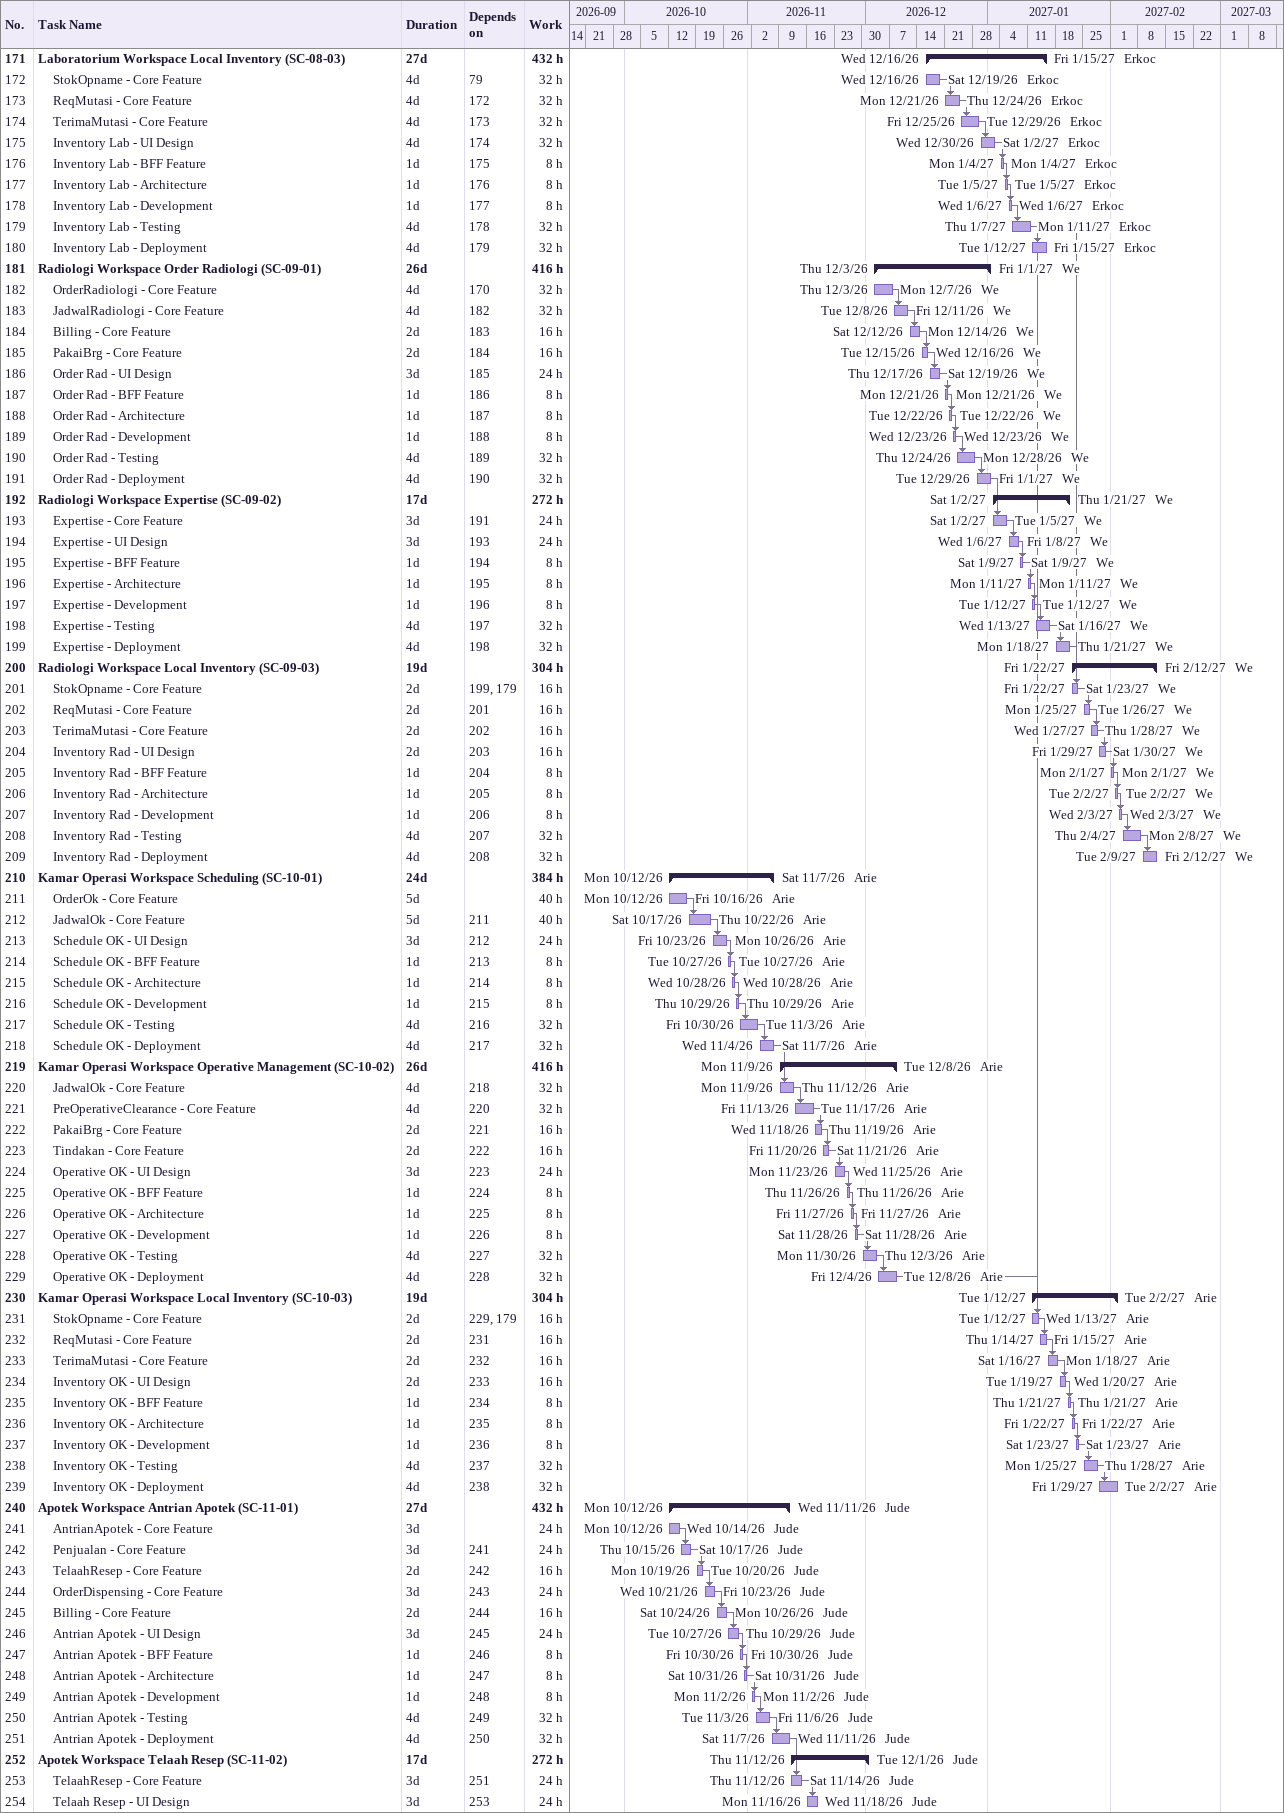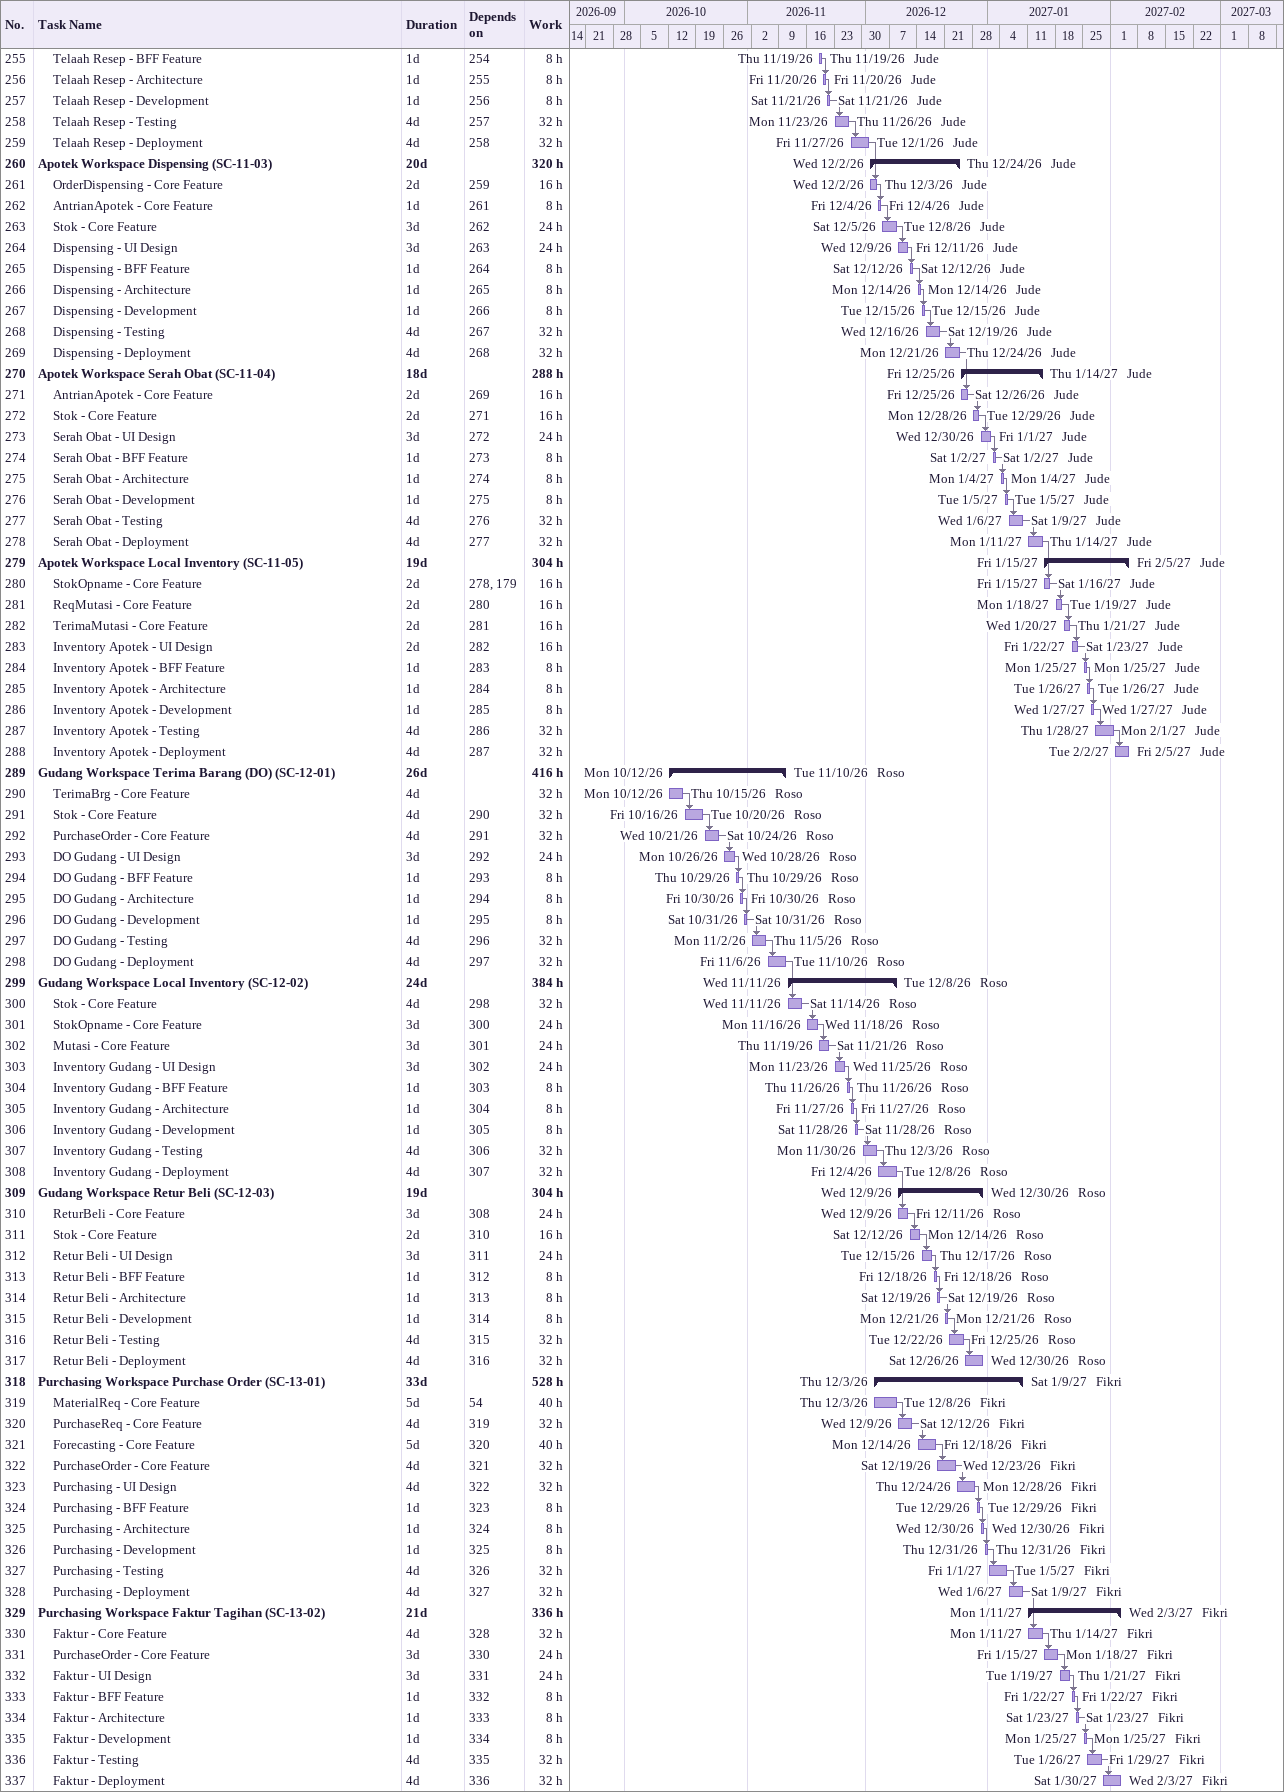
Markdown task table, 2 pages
| ID | Level | Task | Duration | Start | Finish | Predecessors | Resources | Work (h) |
|---|---|---|---|---|---|---|---|---|
| 171 | 1 | **Laboratorium Workspace Local Inventory (SC-08-03)** | 27d | 2026-12-16 | 2027-01-15 |  | Erkoc | 432 |
| 172 | 2 | StokOpname - Core Feature | 4d | 2026-12-16 | 2026-12-19 | 79 | Erkoc | 32 |
| 173 | 2 | ReqMutasi - Core Feature | 4d | 2026-12-21 | 2026-12-24 | 172 | Erkoc | 32 |
| 174 | 2 | TerimaMutasi - Core Feature | 4d | 2026-12-25 | 2026-12-29 | 173 | Erkoc | 32 |
| 175 | 2 | Inventory Lab - UI Design | 4d | 2026-12-30 | 2027-01-02 | 174 | Erkoc | 32 |
| 176 | 2 | Inventory Lab - BFF Feature | 1d | 2027-01-04 | 2027-01-04 | 175 | Erkoc | 8 |
| 177 | 2 | Inventory Lab - Architecture | 1d | 2027-01-05 | 2027-01-05 | 176 | Erkoc | 8 |
| 178 | 2 | Inventory Lab - Development | 1d | 2027-01-06 | 2027-01-06 | 177 | Erkoc | 8 |
| 179 | 2 | Inventory Lab - Testing | 4d | 2027-01-07 | 2027-01-11 | 178 | Erkoc | 32 |
| 180 | 2 | Inventory Lab - Deployment | 4d | 2027-01-12 | 2027-01-15 | 179 | Erkoc | 32 |
| 181 | 1 | **Radiologi Workspace Order Radiologi (SC-09-01)** | 26d | 2026-12-03 | 2027-01-01 |  | We | 416 |
| 182 | 2 | OrderRadiologi - Core Feature | 4d | 2026-12-03 | 2026-12-07 | 170 | We | 32 |
| 183 | 2 | JadwalRadiologi - Core Feature | 4d | 2026-12-08 | 2026-12-11 | 182 | We | 32 |
| 184 | 2 | Billing - Core Feature | 2d | 2026-12-12 | 2026-12-14 | 183 | We | 16 |
| 185 | 2 | PakaiBrg - Core Feature | 2d | 2026-12-15 | 2026-12-16 | 184 | We | 16 |
| 186 | 2 | Order Rad - UI Design | 3d | 2026-12-17 | 2026-12-19 | 185 | We | 24 |
| 187 | 2 | Order Rad - BFF Feature | 1d | 2026-12-21 | 2026-12-21 | 186 | We | 8 |
| 188 | 2 | Order Rad - Architecture | 1d | 2026-12-22 | 2026-12-22 | 187 | We | 8 |
| 189 | 2 | Order Rad - Development | 1d | 2026-12-23 | 2026-12-23 | 188 | We | 8 |
| 190 | 2 | Order Rad - Testing | 4d | 2026-12-24 | 2026-12-28 | 189 | We | 32 |
| 191 | 2 | Order Rad - Deployment | 4d | 2026-12-29 | 2027-01-01 | 190 | We | 32 |
| 192 | 1 | **Radiologi Workspace Expertise (SC-09-02)** | 17d | 2027-01-02 | 2027-01-21 |  | We | 272 |
| 193 | 2 | Expertise - Core Feature | 3d | 2027-01-02 | 2027-01-05 | 191 | We | 24 |
| 194 | 2 | Expertise - UI Design | 3d | 2027-01-06 | 2027-01-08 | 193 | We | 24 |
| 195 | 2 | Expertise - BFF Feature | 1d | 2027-01-09 | 2027-01-09 | 194 | We | 8 |
| 196 | 2 | Expertise - Architecture | 1d | 2027-01-11 | 2027-01-11 | 195 | We | 8 |
| 197 | 2 | Expertise - Development | 1d | 2027-01-12 | 2027-01-12 | 196 | We | 8 |
| 198 | 2 | Expertise - Testing | 4d | 2027-01-13 | 2027-01-16 | 197 | We | 32 |
| 199 | 2 | Expertise - Deployment | 4d | 2027-01-18 | 2027-01-21 | 198 | We | 32 |
| 200 | 1 | **Radiologi Workspace Local Inventory (SC-09-03)** | 19d | 2027-01-22 | 2027-02-12 |  | We | 304 |
| 201 | 2 | StokOpname - Core Feature | 2d | 2027-01-22 | 2027-01-23 | 199, 179 | We | 16 |
| 202 | 2 | ReqMutasi - Core Feature | 2d | 2027-01-25 | 2027-01-26 | 201 | We | 16 |
| 203 | 2 | TerimaMutasi - Core Feature | 2d | 2027-01-27 | 2027-01-28 | 202 | We | 16 |
| 204 | 2 | Inventory Rad - UI Design | 2d | 2027-01-29 | 2027-01-30 | 203 | We | 16 |
| 205 | 2 | Inventory Rad - BFF Feature | 1d | 2027-02-01 | 2027-02-01 | 204 | We | 8 |
| 206 | 2 | Inventory Rad - Architecture | 1d | 2027-02-02 | 2027-02-02 | 205 | We | 8 |
| 207 | 2 | Inventory Rad - Development | 1d | 2027-02-03 | 2027-02-03 | 206 | We | 8 |
| 208 | 2 | Inventory Rad - Testing | 4d | 2027-02-04 | 2027-02-08 | 207 | We | 32 |
| 209 | 2 | Inventory Rad - Deployment | 4d | 2027-02-09 | 2027-02-12 | 208 | We | 32 |
| 210 | 1 | **Kamar Operasi Workspace Scheduling (SC-10-01)** | 24d | 2026-10-12 | 2026-11-07 |  | Arie | 384 |
| 211 | 2 | OrderOk - Core Feature | 5d | 2026-10-12 | 2026-10-16 |  | Arie | 40 |
| 212 | 2 | JadwalOk - Core Feature | 5d | 2026-10-17 | 2026-10-22 | 211 | Arie | 40 |
| 213 | 2 | Schedule OK - UI Design | 3d | 2026-10-23 | 2026-10-26 | 212 | Arie | 24 |
| 214 | 2 | Schedule OK - BFF Feature | 1d | 2026-10-27 | 2026-10-27 | 213 | Arie | 8 |
| 215 | 2 | Schedule OK - Architecture | 1d | 2026-10-28 | 2026-10-28 | 214 | Arie | 8 |
| 216 | 2 | Schedule OK - Development | 1d | 2026-10-29 | 2026-10-29 | 215 | Arie | 8 |
| 217 | 2 | Schedule OK - Testing | 4d | 2026-10-30 | 2026-11-03 | 216 | Arie | 32 |
| 218 | 2 | Schedule OK - Deployment | 4d | 2026-11-04 | 2026-11-07 | 217 | Arie | 32 |
| 219 | 1 | **Kamar Operasi Workspace Operative Management (SC-10-02)** | 26d | 2026-11-09 | 2026-12-08 |  | Arie | 416 |
| 220 | 2 | JadwalOk - Core Feature | 4d | 2026-11-09 | 2026-11-12 | 218 | Arie | 32 |
| 221 | 2 | PreOperativeClearance - Core Feature | 4d | 2026-11-13 | 2026-11-17 | 220 | Arie | 32 |
| 222 | 2 | PakaiBrg - Core Feature | 2d | 2026-11-18 | 2026-11-19 | 221 | Arie | 16 |
| 223 | 2 | Tindakan - Core Feature | 2d | 2026-11-20 | 2026-11-21 | 222 | Arie | 16 |
| 224 | 2 | Operative OK - UI Design | 3d | 2026-11-23 | 2026-11-25 | 223 | Arie | 24 |
| 225 | 2 | Operative OK - BFF Feature | 1d | 2026-11-26 | 2026-11-26 | 224 | Arie | 8 |
| 226 | 2 | Operative OK - Architecture | 1d | 2026-11-27 | 2026-11-27 | 225 | Arie | 8 |
| 227 | 2 | Operative OK - Development | 1d | 2026-11-28 | 2026-11-28 | 226 | Arie | 8 |
| 228 | 2 | Operative OK - Testing | 4d | 2026-11-30 | 2026-12-03 | 227 | Arie | 32 |
| 229 | 2 | Operative OK - Deployment | 4d | 2026-12-04 | 2026-12-08 | 228 | Arie | 32 |
| 230 | 1 | **Kamar Operasi Workspace Local Inventory (SC-10-03)** | 19d | 2027-01-12 | 2027-02-02 |  | Arie | 304 |
| 231 | 2 | StokOpname - Core Feature | 2d | 2027-01-12 | 2027-01-13 | 229, 179 | Arie | 16 |
| 232 | 2 | ReqMutasi - Core Feature | 2d | 2027-01-14 | 2027-01-15 | 231 | Arie | 16 |
| 233 | 2 | TerimaMutasi - Core Feature | 2d | 2027-01-16 | 2027-01-18 | 232 | Arie | 16 |
| 234 | 2 | Inventory OK - UI Design | 2d | 2027-01-19 | 2027-01-20 | 233 | Arie | 16 |
| 235 | 2 | Inventory OK - BFF Feature | 1d | 2027-01-21 | 2027-01-21 | 234 | Arie | 8 |
| 236 | 2 | Inventory OK - Architecture | 1d | 2027-01-22 | 2027-01-22 | 235 | Arie | 8 |
| 237 | 2 | Inventory OK - Development | 1d | 2027-01-23 | 2027-01-23 | 236 | Arie | 8 |
| 238 | 2 | Inventory OK - Testing | 4d | 2027-01-25 | 2027-01-28 | 237 | Arie | 32 |
| 239 | 2 | Inventory OK - Deployment | 4d | 2027-01-29 | 2027-02-02 | 238 | Arie | 32 |
| 240 | 1 | **Apotek Workspace Antrian Apotek (SC-11-01)** | 27d | 2026-10-12 | 2026-11-11 |  | Jude | 432 |
| 241 | 2 | AntrianApotek - Core Feature | 3d | 2026-10-12 | 2026-10-14 |  | Jude | 24 |
| 242 | 2 | Penjualan - Core Feature | 3d | 2026-10-15 | 2026-10-17 | 241 | Jude | 24 |
| 243 | 2 | TelaahResep - Core Feature | 2d | 2026-10-19 | 2026-10-20 | 242 | Jude | 16 |
| 244 | 2 | OrderDispensing - Core Feature | 3d | 2026-10-21 | 2026-10-23 | 243 | Jude | 24 |
| 245 | 2 | Billing - Core Feature | 2d | 2026-10-24 | 2026-10-26 | 244 | Jude | 16 |
| 246 | 2 | Antrian Apotek - UI Design | 3d | 2026-10-27 | 2026-10-29 | 245 | Jude | 24 |
| 247 | 2 | Antrian Apotek - BFF Feature | 1d | 2026-10-30 | 2026-10-30 | 246 | Jude | 8 |
| 248 | 2 | Antrian Apotek - Architecture | 1d | 2026-10-31 | 2026-10-31 | 247 | Jude | 8 |
| 249 | 2 | Antrian Apotek - Development | 1d | 2026-11-02 | 2026-11-02 | 248 | Jude | 8 |
| 250 | 2 | Antrian Apotek - Testing | 4d | 2026-11-03 | 2026-11-06 | 249 | Jude | 32 |
| 251 | 2 | Antrian Apotek - Deployment | 4d | 2026-11-07 | 2026-11-11 | 250 | Jude | 32 |
| 252 | 1 | **Apotek Workspace Telaah Resep (SC-11-02)** | 17d | 2026-11-12 | 2026-12-01 |  | Jude | 272 |
| 253 | 2 | TelaahResep - Core Feature | 3d | 2026-11-12 | 2026-11-14 | 251 | Jude | 24 |
| 254 | 2 | Telaah Resep - UI Design | 3d | 2026-11-16 | 2026-11-18 | 253 | Jude | 24 |
| 255 | 2 | Telaah Resep - BFF Feature | 1d | 2026-11-19 | 2026-11-19 | 254 | Jude | 8 |
| 256 | 2 | Telaah Resep - Architecture | 1d | 2026-11-20 | 2026-11-20 | 255 | Jude | 8 |
| 257 | 2 | Telaah Resep - Development | 1d | 2026-11-21 | 2026-11-21 | 256 | Jude | 8 |
| 258 | 2 | Telaah Resep - Testing | 4d | 2026-11-23 | 2026-11-26 | 257 | Jude | 32 |
| 259 | 2 | Telaah Resep - Deployment | 4d | 2026-11-27 | 2026-12-01 | 258 | Jude | 32 |
| 260 | 1 | **Apotek Workspace Dispensing (SC-11-03)** | 20d | 2026-12-02 | 2026-12-24 |  | Jude | 320 |
| 261 | 2 | OrderDispensing - Core Feature | 2d | 2026-12-02 | 2026-12-03 | 259 | Jude | 16 |
| 262 | 2 | AntrianApotek - Core Feature | 1d | 2026-12-04 | 2026-12-04 | 261 | Jude | 8 |
| 263 | 2 | Stok - Core Feature | 3d | 2026-12-05 | 2026-12-08 | 262 | Jude | 24 |
| 264 | 2 | Dispensing - UI Design | 3d | 2026-12-09 | 2026-12-11 | 263 | Jude | 24 |
| 265 | 2 | Dispensing - BFF Feature | 1d | 2026-12-12 | 2026-12-12 | 264 | Jude | 8 |
| 266 | 2 | Dispensing - Architecture | 1d | 2026-12-14 | 2026-12-14 | 265 | Jude | 8 |
| 267 | 2 | Dispensing - Development | 1d | 2026-12-15 | 2026-12-15 | 266 | Jude | 8 |
| 268 | 2 | Dispensing - Testing | 4d | 2026-12-16 | 2026-12-19 | 267 | Jude | 32 |
| 269 | 2 | Dispensing - Deployment | 4d | 2026-12-21 | 2026-12-24 | 268 | Jude | 32 |
| 270 | 1 | **Apotek Workspace Serah Obat (SC-11-04)** | 18d | 2026-12-25 | 2027-01-14 |  | Jude | 288 |
| 271 | 2 | AntrianApotek - Core Feature | 2d | 2026-12-25 | 2026-12-26 | 269 | Jude | 16 |
| 272 | 2 | Stok - Core Feature | 2d | 2026-12-28 | 2026-12-29 | 271 | Jude | 16 |
| 273 | 2 | Serah Obat - UI Design | 3d | 2026-12-30 | 2027-01-01 | 272 | Jude | 24 |
| 274 | 2 | Serah Obat - BFF Feature | 1d | 2027-01-02 | 2027-01-02 | 273 | Jude | 8 |
| 275 | 2 | Serah Obat - Architecture | 1d | 2027-01-04 | 2027-01-04 | 274 | Jude | 8 |
| 276 | 2 | Serah Obat - Development | 1d | 2027-01-05 | 2027-01-05 | 275 | Jude | 8 |
| 277 | 2 | Serah Obat - Testing | 4d | 2027-01-06 | 2027-01-09 | 276 | Jude | 32 |
| 278 | 2 | Serah Obat - Deployment | 4d | 2027-01-11 | 2027-01-14 | 277 | Jude | 32 |
| 279 | 1 | **Apotek Workspace Local Inventory (SC-11-05)** | 19d | 2027-01-15 | 2027-02-05 |  | Jude | 304 |
| 280 | 2 | StokOpname - Core Feature | 2d | 2027-01-15 | 2027-01-16 | 278, 179 | Jude | 16 |
| 281 | 2 | ReqMutasi - Core Feature | 2d | 2027-01-18 | 2027-01-19 | 280 | Jude | 16 |
| 282 | 2 | TerimaMutasi - Core Feature | 2d | 2027-01-20 | 2027-01-21 | 281 | Jude | 16 |
| 283 | 2 | Inventory Apotek - UI Design | 2d | 2027-01-22 | 2027-01-23 | 282 | Jude | 16 |
| 284 | 2 | Inventory Apotek - BFF Feature | 1d | 2027-01-25 | 2027-01-25 | 283 | Jude | 8 |
| 285 | 2 | Inventory Apotek - Architecture | 1d | 2027-01-26 | 2027-01-26 | 284 | Jude | 8 |
| 286 | 2 | Inventory Apotek - Development | 1d | 2027-01-27 | 2027-01-27 | 285 | Jude | 8 |
| 287 | 2 | Inventory Apotek - Testing | 4d | 2027-01-28 | 2027-02-01 | 286 | Jude | 32 |
| 288 | 2 | Inventory Apotek - Deployment | 4d | 2027-02-02 | 2027-02-05 | 287 | Jude | 32 |
| 289 | 1 | **Gudang Workspace Terima Barang (DO) (SC-12-01)** | 26d | 2026-10-12 | 2026-11-10 |  | Roso | 416 |
| 290 | 2 | TerimaBrg - Core Feature | 4d | 2026-10-12 | 2026-10-15 |  | Roso | 32 |
| 291 | 2 | Stok - Core Feature | 4d | 2026-10-16 | 2026-10-20 | 290 | Roso | 32 |
| 292 | 2 | PurchaseOrder - Core Feature | 4d | 2026-10-21 | 2026-10-24 | 291 | Roso | 32 |
| 293 | 2 | DO Gudang - UI Design | 3d | 2026-10-26 | 2026-10-28 | 292 | Roso | 24 |
| 294 | 2 | DO Gudang - BFF Feature | 1d | 2026-10-29 | 2026-10-29 | 293 | Roso | 8 |
| 295 | 2 | DO Gudang - Architecture | 1d | 2026-10-30 | 2026-10-30 | 294 | Roso | 8 |
| 296 | 2 | DO Gudang - Development | 1d | 2026-10-31 | 2026-10-31 | 295 | Roso | 8 |
| 297 | 2 | DO Gudang - Testing | 4d | 2026-11-02 | 2026-11-05 | 296 | Roso | 32 |
| 298 | 2 | DO Gudang - Deployment | 4d | 2026-11-06 | 2026-11-10 | 297 | Roso | 32 |
| 299 | 1 | **Gudang Workspace Local Inventory (SC-12-02)** | 24d | 2026-11-11 | 2026-12-08 |  | Roso | 384 |
| 300 | 2 | Stok - Core Feature | 4d | 2026-11-11 | 2026-11-14 | 298 | Roso | 32 |
| 301 | 2 | StokOpname - Core Feature | 3d | 2026-11-16 | 2026-11-18 | 300 | Roso | 24 |
| 302 | 2 | Mutasi - Core Feature | 3d | 2026-11-19 | 2026-11-21 | 301 | Roso | 24 |
| 303 | 2 | Inventory Gudang - UI Design | 3d | 2026-11-23 | 2026-11-25 | 302 | Roso | 24 |
| 304 | 2 | Inventory Gudang - BFF Feature | 1d | 2026-11-26 | 2026-11-26 | 303 | Roso | 8 |
| 305 | 2 | Inventory Gudang - Architecture | 1d | 2026-11-27 | 2026-11-27 | 304 | Roso | 8 |
| 306 | 2 | Inventory Gudang - Development | 1d | 2026-11-28 | 2026-11-28 | 305 | Roso | 8 |
| 307 | 2 | Inventory Gudang - Testing | 4d | 2026-11-30 | 2026-12-03 | 306 | Roso | 32 |
| 308 | 2 | Inventory Gudang - Deployment | 4d | 2026-12-04 | 2026-12-08 | 307 | Roso | 32 |
| 309 | 1 | **Gudang Workspace Retur Beli (SC-12-03)** | 19d | 2026-12-09 | 2026-12-30 |  | Roso | 304 |
| 310 | 2 | ReturBeli - Core Feature | 3d | 2026-12-09 | 2026-12-11 | 308 | Roso | 24 |
| 311 | 2 | Stok - Core Feature | 2d | 2026-12-12 | 2026-12-14 | 310 | Roso | 16 |
| 312 | 2 | Retur Beli - UI Design | 3d | 2026-12-15 | 2026-12-17 | 311 | Roso | 24 |
| 313 | 2 | Retur Beli - BFF Feature | 1d | 2026-12-18 | 2026-12-18 | 312 | Roso | 8 |
| 314 | 2 | Retur Beli - Architecture | 1d | 2026-12-19 | 2026-12-19 | 313 | Roso | 8 |
| 315 | 2 | Retur Beli - Development | 1d | 2026-12-21 | 2026-12-21 | 314 | Roso | 8 |
| 316 | 2 | Retur Beli - Testing | 4d | 2026-12-22 | 2026-12-25 | 315 | Roso | 32 |
| 317 | 2 | Retur Beli - Deployment | 4d | 2026-12-26 | 2026-12-30 | 316 | Roso | 32 |
| 318 | 1 | **Purchasing Workspace Purchase Order (SC-13-01)** | 33d | 2026-12-03 | 2027-01-09 |  | Fikri | 528 |
| 319 | 2 | MaterialReq - Core Feature | 5d | 2026-12-03 | 2026-12-08 | 54 | Fikri | 40 |
| 320 | 2 | PurchaseReq - Core Feature | 4d | 2026-12-09 | 2026-12-12 | 319 | Fikri | 32 |
| 321 | 2 | Forecasting - Core Feature | 5d | 2026-12-14 | 2026-12-18 | 320 | Fikri | 40 |
| 322 | 2 | PurchaseOrder - Core Feature | 4d | 2026-12-19 | 2026-12-23 | 321 | Fikri | 32 |
| 323 | 2 | Purchasing - UI Design | 4d | 2026-12-24 | 2026-12-28 | 322 | Fikri | 32 |
| 324 | 2 | Purchasing - BFF Feature | 1d | 2026-12-29 | 2026-12-29 | 323 | Fikri | 8 |
| 325 | 2 | Purchasing - Architecture | 1d | 2026-12-30 | 2026-12-30 | 324 | Fikri | 8 |
| 326 | 2 | Purchasing - Development | 1d | 2026-12-31 | 2026-12-31 | 325 | Fikri | 8 |
| 327 | 2 | Purchasing - Testing | 4d | 2027-01-01 | 2027-01-05 | 326 | Fikri | 32 |
| 328 | 2 | Purchasing - Deployment | 4d | 2027-01-06 | 2027-01-09 | 327 | Fikri | 32 |
| 329 | 1 | **Purchasing Workspace Faktur Tagihan (SC-13-02)** | 21d | 2027-01-11 | 2027-02-03 |  | Fikri | 336 |
| 330 | 2 | Faktur - Core Feature | 4d | 2027-01-11 | 2027-01-14 | 328 | Fikri | 32 |
| 331 | 2 | PurchaseOrder - Core Feature | 3d | 2027-01-15 | 2027-01-18 | 330 | Fikri | 24 |
| 332 | 2 | Faktur - UI Design | 3d | 2027-01-19 | 2027-01-21 | 331 | Fikri | 24 |
| 333 | 2 | Faktur - BFF Feature | 1d | 2027-01-22 | 2027-01-22 | 332 | Fikri | 8 |
| 334 | 2 | Faktur - Architecture | 1d | 2027-01-23 | 2027-01-23 | 333 | Fikri | 8 |
| 335 | 2 | Faktur - Development | 1d | 2027-01-25 | 2027-01-25 | 334 | Fikri | 8 |
| 336 | 2 | Faktur - Testing | 4d | 2027-01-26 | 2027-01-29 | 335 | Fikri | 32 |
| 337 | 2 | Faktur - Deployment | 4d | 2027-01-30 | 2027-02-03 | 336 | Fikri | 32 |
